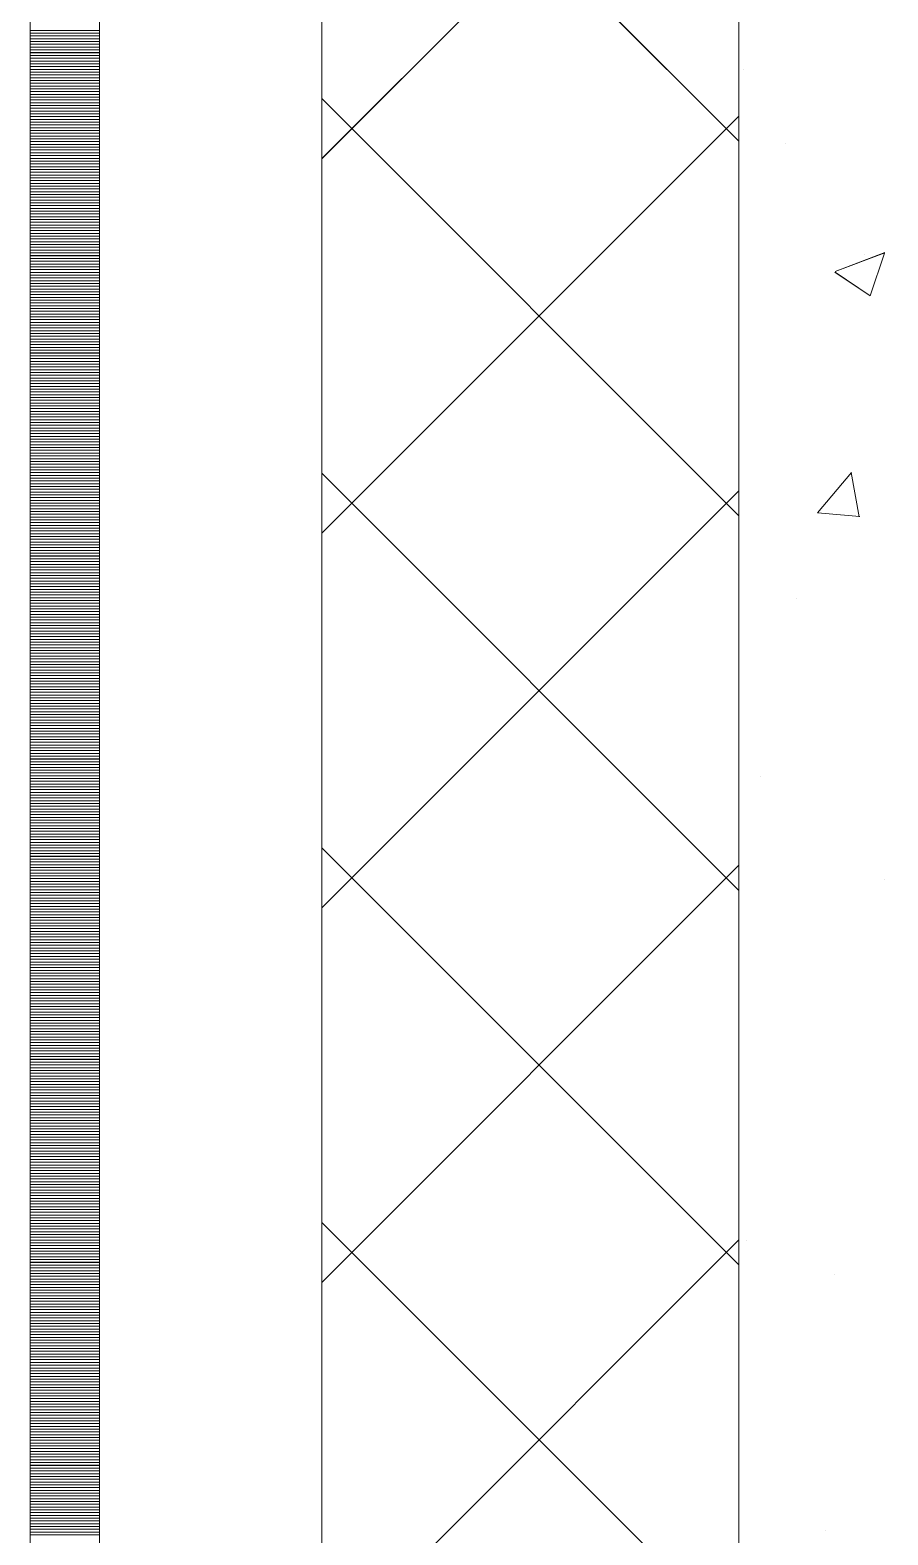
# Model space of a CAD drawing. Header units: millimetres. Extents: x 470010 to 1231400, y -134005 to 421770.
# Drawn here: x 806168 to 806476, y 168615 to 169156 of the extents above; entities that cross this region are included whole.
import ezdxf
from ezdxf.enums import TextEntityAlignment as Align

# ---------------------------------------------------------------- set-up
doc = ezdxf.new("R2010")
doc.units = ezdxf.units.MM
doc.linetypes.add('DASHED', pattern=[19.05, 12.7, -6.35])
doc.layers.get('Defpoints').update_dxf_attribs({"color": 140})
doc.layers.add('АР_Делит', color=120, linetype='Continuous', lineweight=0, plot=False)
for name, color, linetype, lineweight in [('АР_Стены ПЕНОблок', 52, 'Continuous', 20), ('АР_Тонкая', 254, 'Continuous', 5), ('АР_Утеплитель', 31, 'Continuous', 0), ('АР_Штриховка', 8, 'Continuous', 0)]:
    doc.layers.add(name, color=color, linetype=linetype, lineweight=lineweight)
doc.layers.add('РД_Оси_100', color=7, linetype='Continuous', lineweight=0, true_color=0x525252)
doc.styles.add('style1', font='ARIALN.TTF')

# ---------------------------------------------------------------- blocks, each defined once
blk = doc.blocks.new('СОШ_2200_АР_ОСИ_М100_28.05.24')
at = {"layer": 'АР_Делит', "color": 251, "linetype": 'DASHED', "true_color": 0x636466}
blk.add_lwpolyline([(114955, 135155), (114955, -355), (93595.036, -355), (93595.036, 13855), (94145, 13855), (94145, 68320), (66055, 68320), (66055, 13857.73), (83455, 13857.73), (83455, -355), (45245, -355), (45245, 13145), (44695, 13145), (44695, 26755), (45245, 26755), (45245, 68320), (20455, 68320), (20455, 26755), (27955, 26755), (27955, 13145), (-355, 13145), (-355, 100855)], dxfattribs=at)
blk = doc.blocks.new('A$C9108343f')
at = {"layer": 'АР_Стены ПЕНОблок', "color": 18, "linetype": 'Continuous', "lineweight": 20, "true_color": 0x000000}
blk.add_line((140704.09, 313879.49), (140704.09, 237679.49), dxfattribs=at)
at = {"layer": 'АР_Тонкая', "color": 18, "linetype": 'Continuous', "lineweight": 5, "true_color": 0x000000}
for p, q in [((140449.09, 313879.49), (140449.09, 237679.49)), ((140474.09, 313879.49), (140474.09, 237679.49)), ((140474.09, 237679.49), (140474.09, 313879.49)), ((140554.09, 237679.49), (140554.09, 313879.49))]:
    blk.add_line(p, q, dxfattribs=at)
at = {"layer": 'АР_Утеплитель', "color": 18, "linetype": 'Continuous', "lineweight": 0, "true_color": 0x000000}
for p, q in [((140554.09, 313879.49), (140554.09, 237679.49)), ((140704.09, 237679.49), (140704.09, 313879.49))]:
    blk.add_line(p, q, dxfattribs=at)
at = {"layer": 'АР_Штриховка', "color": 18, "linetype": 'Continuous', "lineweight": 0, "true_color": 0x000000}
for p, q in [((140704.09, 269482.41), (140554.09, 269632.41)), ((140554.09, 269476.12), (140704.09, 269626.12)), ((140449.09, 269522.24), (140474.09, 269522.24)), ((140449.09, 269521.24), (140474.09, 269521.24)), ((140449.09, 269520.24), (140474.09, 269520.24)), ((140449.09, 269519.24), (140474.09, 269519.24)), ((140449.09, 269518.24), (140474.09, 269518.24)), ((140449.09, 269517.24), (140474.09, 269517.24)), ((140449.09, 269516.24), (140474.09, 269516.24)), ((140449.09, 269515.24), (140474.09, 269515.24)), ((140449.09, 269514.24), (140474.09, 269514.24)), ((140449.09, 269513.24), (140474.09, 269513.24)), ((140449.09, 269512.24), (140474.09, 269512.24)), ((140449.09, 269511.24), (140474.09, 269511.24)), ((140449.09, 269510.24), (140474.09, 269510.24)), ((140449.09, 269509.24), (140474.09, 269509.24)), ((140449.09, 269508.24), (140474.09, 269508.24)), ((140449.09, 269507.24), (140474.09, 269507.24)), ((140449.09, 269506.24), (140474.09, 269506.24)), ((140705.9, 269508.17), (140705.9, 269508.17)), ((140449.09, 269505.24), (140474.09, 269505.24)), ((140449.09, 269504.24), (140474.09, 269504.24)), ((140449.09, 269503.24), (140474.09, 269503.24)), ((140449.09, 269502.24), (140474.09, 269502.24)), ((140449.09, 269501.24), (140474.09, 269501.24)), ((140449.09, 269500.24), (140474.09, 269500.24)), ((140449.09, 269499.24), (140474.09, 269499.24)), ((140449.09, 269498.24), (140474.09, 269498.24)), ((140449.09, 269497.24), (140474.09, 269497.24)), ((140449.09, 269496.24), (140474.09, 269496.24)), ((140704.09, 269347.71), (140554.09, 269497.71)), ((140449.09, 269495.24), (140474.09, 269495.24)), ((140449.09, 269494.24), (140474.09, 269494.24)), ((140449.09, 269493.24), (140474.09, 269493.24)), ((140449.09, 269492.24), (140474.09, 269492.24)), ((140449.09, 269491.24), (140474.09, 269491.24)), ((140449.09, 269490.24), (140474.09, 269490.24)), ((140554.09, 269341.42), (140704.09, 269491.42)), ((140449.09, 269489.24), (140474.09, 269489.24)), ((140449.09, 269488.24), (140474.09, 269488.24)), ((140449.09, 269487.24), (140474.09, 269487.24)), ((140449.09, 269486.24), (140474.09, 269486.24)), ((140449.09, 269485.24), (140474.09, 269485.24)), ((140449.09, 269484.24), (140474.09, 269484.24)), ((140449.09, 269483.24), (140474.09, 269483.24)), ((140449.09, 269482.24), (140474.09, 269482.24)), ((140449.09, 269481.24), (140474.09, 269481.24)), ((140449.09, 269480.24), (140474.09, 269480.24)), ((140449.09, 269479.24), (140474.09, 269479.24)), ((140720.77, 269481.69), (140720.77, 269481.69)), ((140449.09, 269478.24), (140474.09, 269478.24)), ((140449.09, 269477.24), (140474.09, 269477.24)), ((140449.09, 269476.24), (140474.09, 269476.24)), ((140449.09, 269475.24), (140474.09, 269475.24)), ((140449.09, 269474.24), (140474.09, 269474.24)), ((140449.09, 269473.24), (140474.09, 269473.24)), ((140449.09, 269472.24), (140474.09, 269472.24)), ((140449.09, 269471.24), (140474.09, 269471.24)), ((140449.09, 269470.24), (140474.09, 269470.24)), ((140449.09, 269469.24), (140474.09, 269469.24)), ((140449.09, 269468.24), (140474.09, 269468.24)), ((140449.09, 269467.24), (140474.09, 269467.24)), ((140449.09, 269466.24), (140474.09, 269466.24)), ((140449.09, 269465.24), (140474.09, 269465.24)), ((140449.09, 269464.24), (140474.09, 269464.24)), ((140449.09, 269463.24), (140474.09, 269463.24)), ((140449.09, 269462.24), (140474.09, 269462.24)), ((140449.09, 269461.24), (140474.09, 269461.24)), ((140449.09, 269460.24), (140474.09, 269460.24)), ((140449.09, 269459.24), (140474.09, 269459.24)), ((140449.09, 269458.24), (140474.09, 269458.24)), ((140449.09, 269457.24), (140474.09, 269457.24)), ((140449.09, 269456.24), (140474.09, 269456.24)), ((140449.09, 269455.24), (140474.09, 269455.24)), ((140449.09, 269454.24), (140474.09, 269454.24)), ((140449.09, 269453.24), (140474.09, 269453.24)), ((140449.09, 269452.24), (140474.09, 269452.24)), ((140449.09, 269451.24), (140474.09, 269451.24)), ((140449.09, 269450.24), (140474.09, 269450.24)), ((140449.09, 269449.24), (140474.09, 269449.24)), ((140449.09, 269448.24), (140474.09, 269448.24)), ((140449.09, 269447.24), (140474.09, 269447.24)), ((140449.09, 269446.24), (140474.09, 269446.24)), ((140449.09, 269445.24), (140474.09, 269445.24)), ((140449.09, 269444.24), (140474.09, 269444.24)), ((140449.09, 269443.24), (140474.09, 269443.24)), ((140449.09, 269442.24), (140474.09, 269442.24)), ((140449.09, 269441.24), (140474.09, 269441.24)), ((140738.77, 269435.5), (140756.56, 269442.32)), ((140749.29, 269441.69), (140749.29, 269441.69)), ((140751.33, 269426.77), (140756.48, 269442.12)), ((140449.09, 269440.24), (140474.09, 269440.24)), ((140449.09, 269439.24), (140474.09, 269439.24)), ((140449.09, 269438.24), (140474.09, 269438.24)), ((140449.09, 269437.24), (140474.09, 269437.24)), ((140449.09, 269436.24), (140474.09, 269436.24)), ((140449.09, 269435.24), (140474.09, 269435.24)), ((140449.09, 269434.24), (140474.09, 269434.24)), ((140449.09, 269433.24), (140474.09, 269433.24)), ((140449.09, 269432.24), (140474.09, 269432.24)), ((140449.09, 269431.24), (140474.09, 269431.24)), ((140738.68, 269435.3), (140751.32, 269426.78)), ((140449.09, 269430.24), (140474.09, 269430.24)), ((140449.09, 269429.24), (140474.09, 269429.24)), ((140449.09, 269428.24), (140474.09, 269428.24)), ((140449.09, 269427.24), (140474.09, 269427.24)), ((140449.09, 269426.24), (140474.09, 269426.24)), ((140449.09, 269425.24), (140474.09, 269425.24)), ((140449.09, 269424.24), (140474.09, 269424.24)), ((140449.09, 269423.24), (140474.09, 269423.24)), ((140449.09, 269422.24), (140474.09, 269422.24)), ((140449.09, 269421.24), (140474.09, 269421.24)), ((140449.09, 269420.24), (140474.09, 269420.24)), ((140449.09, 269419.24), (140474.09, 269419.24)), ((140449.09, 269418.24), (140474.09, 269418.24)), ((140449.09, 269417.24), (140474.09, 269417.24)), ((140449.09, 269416.24), (140474.09, 269416.24)), ((140449.09, 269415.24), (140474.09, 269415.24)), ((140449.09, 269414.24), (140474.09, 269414.24)), ((140449.09, 269413.24), (140474.09, 269413.24)), ((140449.09, 269412.24), (140474.09, 269412.24)), ((140449.09, 269411.24), (140474.09, 269411.24)), ((140449.09, 269410.24), (140474.09, 269410.24)), ((140449.09, 269409.24), (140474.09, 269409.24)), ((140449.09, 269408.24), (140474.09, 269408.24)), ((140449.09, 269407.24), (140474.09, 269407.24)), ((140449.09, 269406.24), (140474.09, 269406.24)), ((140449.09, 269405.24), (140474.09, 269405.24)), ((140449.09, 269404.24), (140474.09, 269404.24)), ((140449.09, 269403.24), (140474.09, 269403.24)), ((140449.09, 269402.24), (140474.09, 269402.24)), ((140449.09, 269401.24), (140474.09, 269401.24)), ((140449.09, 269400.24), (140474.09, 269400.24)), ((140449.09, 269399.24), (140474.09, 269399.24)), ((140449.09, 269398.24), (140474.09, 269398.24)), ((140449.09, 269397.24), (140474.09, 269397.24)), ((140449.09, 269396.24), (140474.09, 269396.24)), ((140449.09, 269395.24), (140474.09, 269395.24)), ((140449.09, 269394.24), (140474.09, 269394.24)), ((140449.09, 269393.24), (140474.09, 269393.24)), ((140449.09, 269392.24), (140474.09, 269392.24)), ((140449.09, 269391.24), (140474.09, 269391.24)), ((140449.09, 269390.24), (140474.09, 269390.24)), ((140449.09, 269389.24), (140474.09, 269389.24)), ((140449.09, 269388.24), (140474.09, 269388.24)), ((140449.09, 269387.24), (140474.09, 269387.24)), ((140449.09, 269386.24), (140474.09, 269386.24)), ((140449.09, 269385.24), (140474.09, 269385.24)), ((140449.09, 269384.24), (140474.09, 269384.24)), ((140449.09, 269383.24), (140474.09, 269383.24)), ((140449.09, 269382.24), (140474.09, 269382.24)), ((140449.09, 269381.24), (140474.09, 269381.24)), ((140449.09, 269380.24), (140474.09, 269380.24)), ((140449.09, 269379.24), (140474.09, 269379.24)), ((140449.09, 269378.24), (140474.09, 269378.24)), ((140449.09, 269377.24), (140474.09, 269377.24)), ((140449.09, 269376.24), (140474.09, 269376.24)), ((140449.09, 269375.24), (140474.09, 269375.24)), ((140449.09, 269374.24), (140474.09, 269374.24)), ((140449.09, 269373.24), (140474.09, 269373.24)), ((140449.09, 269372.24), (140474.09, 269372.24)), ((140449.09, 269371.24), (140474.09, 269371.24)), ((140449.09, 269370.24), (140474.09, 269370.24)), ((140449.09, 269369.24), (140474.09, 269369.24)), ((140449.09, 269368.24), (140474.09, 269368.24)), ((140449.09, 269367.24), (140474.09, 269367.24)), ((140449.09, 269366.24), (140474.09, 269366.24)), ((140449.09, 269365.24), (140474.09, 269365.24)), ((140449.09, 269364.24), (140474.09, 269364.24)), ((140449.09, 269363.24), (140474.09, 269363.24)), ((140449.09, 269362.24), (140474.09, 269362.24)), ((140449.09, 269361.24), (140474.09, 269361.24)), ((140449.09, 269360.24), (140474.09, 269360.24)), ((140704.09, 269213), (140554.09, 269363)), ((140732.43, 269348.73), (140744.67, 269363.32)), ((140747.43, 269347.36), (140744.49, 269363.28)), ((140449.09, 269359.24), (140474.09, 269359.24)), ((140449.09, 269358.24), (140474.09, 269358.24)), ((140449.09, 269357.24), (140474.09, 269357.24)), ((140449.09, 269356.24), (140474.09, 269356.24)), ((140449.09, 269355.24), (140474.09, 269355.24)), ((140554.09, 269206.72), (140704.09, 269356.72)), ((140449.09, 269354.24), (140474.09, 269354.24)), ((140449.09, 269353.24), (140474.09, 269353.24)), ((140449.09, 269352.24), (140474.09, 269352.24)), ((140449.09, 269351.24), (140474.09, 269351.24)), ((140449.09, 269350.24), (140474.09, 269350.24)), ((140449.09, 269349.24), (140474.09, 269349.24)), ((140449.09, 269348.24), (140474.09, 269348.24)), ((140449.09, 269347.24), (140474.09, 269347.24)), ((140449.09, 269346.24), (140474.09, 269346.24)), ((140449.09, 269345.24), (140474.09, 269345.24)), ((140449.09, 269344.24), (140474.09, 269344.24)), ((140732.43, 269348.72), (140747.61, 269347.39)), ((140449.09, 269343.24), (140474.09, 269343.24)), ((140449.09, 269342.24), (140474.09, 269342.24)), ((140449.09, 269341.24), (140474.09, 269341.24)), ((140449.09, 269340.24), (140474.09, 269340.24)), ((140449.09, 269339.24), (140474.09, 269339.24)), ((140449.09, 269338.24), (140474.09, 269338.24)), ((140449.09, 269337.24), (140474.09, 269337.24)), ((140449.09, 269336.24), (140474.09, 269336.24)), ((140449.09, 269335.24), (140474.09, 269335.24)), ((140449.09, 269334.24), (140474.09, 269334.24)), ((140449.09, 269333.24), (140474.09, 269333.24)), ((140449.09, 269332.24), (140474.09, 269332.24)), ((140449.09, 269331.24), (140474.09, 269331.24)), ((140449.09, 269330.24), (140474.09, 269330.24)), ((140449.09, 269329.24), (140474.09, 269329.24)), ((140449.09, 269328.24), (140474.09, 269328.24)), ((140449.09, 269327.24), (140474.09, 269327.24)), ((140449.09, 269326.24), (140474.09, 269326.24)), ((140449.09, 269325.24), (140474.09, 269325.24)), ((140449.09, 269324.24), (140474.09, 269324.24)), ((140449.09, 269323.24), (140474.09, 269323.24)), ((140449.09, 269322.24), (140474.09, 269322.24)), ((140449.09, 269321.24), (140474.09, 269321.24)), ((140449.09, 269320.24), (140474.09, 269320.24)), ((140449.09, 269319.24), (140474.09, 269319.24)), ((140449.09, 269318.24), (140474.09, 269318.24)), ((140449.09, 269317.24), (140474.09, 269317.24)), ((140724.87, 269317.78), (140724.87, 269317.78)), ((140449.09, 269316.24), (140474.09, 269316.24)), ((140449.09, 269315.24), (140474.09, 269315.24)), ((140449.09, 269314.24), (140474.09, 269314.24)), ((140449.09, 269313.24), (140474.09, 269313.24)), ((140449.09, 269312.24), (140474.09, 269312.24)), ((140449.09, 269311.24), (140474.09, 269311.24)), ((140449.09, 269310.24), (140474.09, 269310.24)), ((140449.09, 269309.24), (140474.09, 269309.24)), ((140449.09, 269308.24), (140474.09, 269308.24)), ((140449.09, 269307.24), (140474.09, 269307.24)), ((140449.09, 269306.24), (140474.09, 269306.24)), ((140449.09, 269305.24), (140474.09, 269305.24)), ((140449.09, 269304.24), (140474.09, 269304.24)), ((140449.09, 269303.24), (140474.09, 269303.24)), ((140449.09, 269302.24), (140474.09, 269302.24)), ((140449.09, 269301.24), (140474.09, 269301.24)), ((140449.09, 269300.24), (140474.09, 269300.24)), ((140449.09, 269299.24), (140474.09, 269299.24)), ((140449.09, 269298.24), (140474.09, 269298.24)), ((140449.09, 269297.24), (140474.09, 269297.24)), ((140449.09, 269296.24), (140474.09, 269296.24)), ((140449.09, 269295.24), (140474.09, 269295.24)), ((140449.09, 269294.24), (140474.09, 269294.24)), ((140449.09, 269293.24), (140474.09, 269293.24)), ((140449.09, 269292.24), (140474.09, 269292.24)), ((140449.09, 269291.24), (140474.09, 269291.24)), ((140449.09, 269290.24), (140474.09, 269290.24)), ((140449.09, 269289.24), (140474.09, 269289.24)), ((140449.09, 269288.24), (140474.09, 269288.24)), ((140449.09, 269287.24), (140474.09, 269287.24)), ((140449.09, 269286.24), (140474.09, 269286.24)), ((140449.09, 269285.24), (140474.09, 269285.24)), ((140449.09, 269284.24), (140474.09, 269284.24)), ((140449.09, 269283.24), (140474.09, 269283.24)), ((140449.09, 269282.24), (140474.09, 269282.24)), ((140449.09, 269281.24), (140474.09, 269281.24)), ((140449.09, 269280.24), (140474.09, 269280.24)), ((140449.09, 269279.24), (140474.09, 269279.24)), ((140449.09, 269278.24), (140474.09, 269278.24)), ((140449.09, 269277.24), (140474.09, 269277.24)), ((140449.09, 269276.24), (140474.09, 269276.24)), ((140449.09, 269275.24), (140474.09, 269275.24)), ((140449.09, 269274.24), (140474.09, 269274.24)), ((140449.09, 269273.24), (140474.09, 269273.24)), ((140449.09, 269272.24), (140474.09, 269272.24)), ((140449.09, 269271.24), (140474.09, 269271.24)), ((140449.09, 269270.24), (140474.09, 269270.24)), ((140449.09, 269269.24), (140474.09, 269269.24)), ((140449.09, 269268.24), (140474.09, 269268.24)), ((140449.09, 269267.24), (140474.09, 269267.24)), ((140449.09, 269266.24), (140474.09, 269266.24)), ((140449.09, 269265.24), (140474.09, 269265.24)), ((140449.09, 269264.24), (140474.09, 269264.24)), ((140449.09, 269263.24), (140474.09, 269263.24)), ((140449.09, 269262.24), (140474.09, 269262.24)), ((140449.09, 269261.24), (140474.09, 269261.24)), ((140449.09, 269260.24), (140474.09, 269260.24)), ((140449.09, 269259.24), (140474.09, 269259.24)), ((140449.09, 269258.24), (140474.09, 269258.24)), ((140449.09, 269257.24), (140474.09, 269257.24)), ((140449.09, 269256.24), (140474.09, 269256.24)), ((140449.09, 269255.24), (140474.09, 269255.24)), ((140449.09, 269254.24), (140474.09, 269254.24)), ((140449.09, 269253.24), (140474.09, 269253.24)), ((140449.09, 269252.24), (140474.09, 269252.24)), ((140711.85, 269253.99), (140711.85, 269253.99)), ((140449.09, 269251.24), (140474.09, 269251.24)), ((140449.09, 269250.24), (140474.09, 269250.24)), ((140449.09, 269249.24), (140474.09, 269249.24)), ((140449.09, 269248.24), (140474.09, 269248.24)), ((140449.09, 269247.24), (140474.09, 269247.24)), ((140449.09, 269246.24), (140474.09, 269246.24)), ((140449.09, 269245.24), (140474.09, 269245.24)), ((140449.09, 269244.24), (140474.09, 269244.24)), ((140449.09, 269243.24), (140474.09, 269243.24)), ((140449.09, 269242.24), (140474.09, 269242.24)), ((140449.09, 269241.24), (140474.09, 269241.24)), ((140449.09, 269240.24), (140474.09, 269240.24)), ((140449.09, 269239.24), (140474.09, 269239.24)), ((140449.09, 269238.24), (140474.09, 269238.24)), ((140449.09, 269237.24), (140474.09, 269237.24)), ((140449.09, 269236.24), (140474.09, 269236.24)), ((140449.09, 269235.24), (140474.09, 269235.24)), ((140449.09, 269234.24), (140474.09, 269234.24)), ((140449.09, 269233.24), (140474.09, 269233.24)), ((140449.09, 269232.24), (140474.09, 269232.24)), ((140449.09, 269231.24), (140474.09, 269231.24)), ((140449.09, 269230.24), (140474.09, 269230.24)), ((140449.09, 269229.24), (140474.09, 269229.24)), ((140449.09, 269228.24), (140474.09, 269228.24)), ((140449.09, 269227.24), (140474.09, 269227.24)), ((140449.09, 269226.24), (140474.09, 269226.24)), ((140449.09, 269225.24), (140474.09, 269225.24)), ((140704.09, 269078.3), (140554.09, 269228.3)), ((140449.09, 269224.24), (140474.09, 269224.24)), ((140449.09, 269223.24), (140474.09, 269223.24)), ((140449.09, 269222.24), (140474.09, 269222.24)), ((140449.09, 269221.24), (140474.09, 269221.24)), ((140449.09, 269220.24), (140474.09, 269220.24)), ((140554.09, 269072.01), (140704.09, 269222.01)), ((140449.09, 269219.24), (140474.09, 269219.24)), ((140449.09, 269218.24), (140474.09, 269218.24)), ((140449.09, 269217.24), (140474.09, 269217.24)), ((140449.09, 269216.24), (140474.09, 269216.24)), ((140449.09, 269215.24), (140474.09, 269215.24)), ((140449.09, 269214.24), (140474.09, 269214.24)), ((140756.37, 269217.06), (140756.37, 269217.06)), ((140449.09, 269213.24), (140474.09, 269213.24)), ((140449.09, 269212.24), (140474.09, 269212.24)), ((140449.09, 269211.24), (140474.09, 269211.24)), ((140449.09, 269210.24), (140474.09, 269210.24)), ((140449.09, 269209.24), (140474.09, 269209.24)), ((140449.09, 269208.24), (140474.09, 269208.24)), ((140449.09, 269207.24), (140474.09, 269207.24)), ((140449.09, 269206.24), (140474.09, 269206.24)), ((140449.09, 269205.24), (140474.09, 269205.24)), ((140449.09, 269204.24), (140474.09, 269204.24)), ((140449.09, 269203.24), (140474.09, 269203.24)), ((140449.09, 269202.24), (140474.09, 269202.24)), ((140449.09, 269201.24), (140474.09, 269201.24)), ((140449.09, 269200.24), (140474.09, 269200.24)), ((140449.09, 269199.24), (140474.09, 269199.24)), ((140449.09, 269198.24), (140474.09, 269198.24)), ((140449.09, 269197.24), (140474.09, 269197.24)), ((140449.09, 269196.24), (140474.09, 269196.24)), ((140449.09, 269195.24), (140474.09, 269195.24)), ((140449.09, 269194.24), (140474.09, 269194.24)), ((140449.09, 269193.24), (140474.09, 269193.24)), ((140449.09, 269192.24), (140474.09, 269192.24)), ((140449.09, 269191.24), (140474.09, 269191.24)), ((140449.09, 269190.24), (140474.09, 269190.24)), ((140449.09, 269189.24), (140474.09, 269189.24)), ((140449.09, 269188.24), (140474.09, 269188.24)), ((140449.09, 269187.24), (140474.09, 269187.24)), ((140449.09, 269186.24), (140474.09, 269186.24)), ((140449.09, 269185.24), (140474.09, 269185.24)), ((140449.09, 269184.24), (140474.09, 269184.24)), ((140449.09, 269183.24), (140474.09, 269183.24)), ((140449.09, 269182.24), (140474.09, 269182.24)), ((140449.09, 269181.24), (140474.09, 269181.24)), ((140449.09, 269180.24), (140474.09, 269180.24)), ((140449.09, 269179.24), (140474.09, 269179.24)), ((140449.09, 269178.24), (140474.09, 269178.24)), ((140449.09, 269177.24), (140474.09, 269177.24)), ((140449.09, 269176.24), (140474.09, 269176.24)), ((140449.09, 269175.24), (140474.09, 269175.24)), ((140449.09, 269174.24), (140474.09, 269174.24)), ((140449.09, 269173.24), (140474.09, 269173.24)), ((140449.09, 269172.24), (140474.09, 269172.24)), ((140449.09, 269171.24), (140474.09, 269171.24)), ((140449.09, 269170.24), (140474.09, 269170.24)), ((140449.09, 269169.24), (140474.09, 269169.24)), ((140449.09, 269168.24), (140474.09, 269168.24)), ((140449.09, 269167.24), (140474.09, 269167.24)), ((140449.09, 269166.24), (140474.09, 269166.24)), ((140449.09, 269165.24), (140474.09, 269165.24)), ((140449.09, 269164.24), (140474.09, 269164.24)), ((140449.09, 269163.24), (140474.09, 269163.24)), ((140449.09, 269162.24), (140474.09, 269162.24)), ((140449.09, 269161.24), (140474.09, 269161.24)), ((140449.09, 269160.24), (140474.09, 269160.24)), ((140449.09, 269159.24), (140474.09, 269159.24)), ((140449.09, 269158.24), (140474.09, 269158.24)), ((140449.09, 269157.24), (140474.09, 269157.24)), ((140449.09, 269156.24), (140474.09, 269156.24)), ((140449.09, 269155.24), (140474.09, 269155.24)), ((140449.09, 269154.24), (140474.09, 269154.24)), ((140449.09, 269153.24), (140474.09, 269153.24)), ((140449.09, 269152.24), (140474.09, 269152.24)), ((140449.09, 269151.24), (140474.09, 269151.24)), ((140449.09, 269150.24), (140474.09, 269150.24)), ((140449.09, 269149.24), (140474.09, 269149.24)), ((140449.09, 269148.24), (140474.09, 269148.24)), ((140449.09, 269147.24), (140474.09, 269147.24)), ((140449.09, 269146.24), (140474.09, 269146.24)), ((140449.09, 269145.24), (140474.09, 269145.24)), ((140449.09, 269144.24), (140474.09, 269144.24)), ((140449.09, 269143.24), (140474.09, 269143.24)), ((140449.09, 269142.24), (140474.09, 269142.24)), ((140449.09, 269141.24), (140474.09, 269141.24)), ((140449.09, 269140.24), (140474.09, 269140.24)), ((140449.09, 269139.24), (140474.09, 269139.24)), ((140449.09, 269138.24), (140474.09, 269138.24)), ((140449.09, 269137.24), (140474.09, 269137.24)), ((140449.09, 269136.24), (140474.09, 269136.24)), ((140449.09, 269135.24), (140474.09, 269135.24)), ((140449.09, 269134.24), (140474.09, 269134.24)), ((140449.09, 269133.24), (140474.09, 269133.24)), ((140449.09, 269132.24), (140474.09, 269132.24)), ((140449.09, 269131.24), (140474.09, 269131.24)), ((140449.09, 269130.24), (140474.09, 269130.24)), ((140449.09, 269129.24), (140474.09, 269129.24)), ((140449.09, 269128.24), (140474.09, 269128.24)), ((140449.09, 269127.24), (140474.09, 269127.24)), ((140449.09, 269126.24), (140474.09, 269126.24)), ((140449.09, 269125.24), (140474.09, 269125.24)), ((140449.09, 269124.24), (140474.09, 269124.24)), ((140449.09, 269123.24), (140474.09, 269123.24)), ((140449.09, 269122.24), (140474.09, 269122.24)), ((140449.09, 269121.24), (140474.09, 269121.24)), ((140449.09, 269120.24), (140474.09, 269120.24)), ((140449.09, 269119.24), (140474.09, 269119.24)), ((140449.09, 269118.24), (140474.09, 269118.24)), ((140449.09, 269117.24), (140474.09, 269117.24)), ((140449.09, 269116.24), (140474.09, 269116.24)), ((140449.09, 269115.24), (140474.09, 269115.24)), ((140449.09, 269114.24), (140474.09, 269114.24)), ((140449.09, 269113.24), (140474.09, 269113.24)), ((140449.09, 269112.24), (140474.09, 269112.24)), ((140449.09, 269111.24), (140474.09, 269111.24)), ((140449.09, 269110.24), (140474.09, 269110.24)), ((140449.09, 269109.24), (140474.09, 269109.24)), ((140449.09, 269108.24), (140474.09, 269108.24)), ((140449.09, 269107.24), (140474.09, 269107.24)), ((140449.09, 269106.24), (140474.09, 269106.24)), ((140449.09, 269105.24), (140474.09, 269105.24)), ((140449.09, 269104.24), (140474.09, 269104.24)), ((140449.09, 269103.24), (140474.09, 269103.24)), ((140449.09, 269102.24), (140474.09, 269102.24)), ((140449.09, 269101.24), (140474.09, 269101.24)), ((140449.09, 269100.24), (140474.09, 269100.24)), ((140449.09, 269099.24), (140474.09, 269099.24)), ((140449.09, 269098.24), (140474.09, 269098.24)), ((140449.09, 269097.24), (140474.09, 269097.24)), ((140449.09, 269096.24), (140474.09, 269096.24)), ((140449.09, 269095.24), (140474.09, 269095.24)), ((140449.09, 269094.24), (140474.09, 269094.24)), ((140449.09, 269093.24), (140474.09, 269093.24)), ((140449.09, 269092.24), (140474.09, 269092.24)), ((140449.09, 269091.24), (140474.09, 269091.24)), ((140449.09, 269090.24), (140474.09, 269090.24)), ((140704.09, 268943.6), (140554.09, 269093.6)), ((140449.09, 269089.24), (140474.09, 269089.24)), ((140449.09, 269088.24), (140474.09, 269088.24)), ((140449.09, 269087.24), (140474.09, 269087.24)), ((140449.09, 269086.24), (140474.09, 269086.24)), ((140449.09, 269085.24), (140474.09, 269085.24)), ((140449.09, 269084.24), (140474.09, 269084.24)), ((140554.09, 268937.31), (140704.09, 269087.31)), ((140706.91, 269087.26), (140706.91, 269087.26)), ((140449.09, 269083.24), (140474.09, 269083.24)), ((140449.09, 269082.24), (140474.09, 269082.24)), ((140449.09, 269081.24), (140474.09, 269081.24)), ((140449.09, 269080.24), (140474.09, 269080.24)), ((140449.09, 269079.24), (140474.09, 269079.24)), ((140449.09, 269078.24), (140474.09, 269078.24)), ((140449.09, 269077.24), (140474.09, 269077.24)), ((140449.09, 269076.24), (140474.09, 269076.24)), ((140449.09, 269075.24), (140474.09, 269075.24)), ((140449.09, 269074.24), (140474.09, 269074.24)), ((140738.63, 269074.75), (140738.63, 269074.75)), ((140449.09, 269073.24), (140474.09, 269073.24)), ((140449.09, 269072.24), (140474.09, 269072.24)), ((140449.09, 269071.24), (140474.09, 269071.24)), ((140449.09, 269070.24), (140474.09, 269070.24)), ((140449.09, 269069.24), (140474.09, 269069.24)), ((140449.09, 269068.24), (140474.09, 269068.24)), ((140449.09, 269067.24), (140474.09, 269067.24)), ((140449.09, 269066.24), (140474.09, 269066.24)), ((140449.09, 269065.24), (140474.09, 269065.24)), ((140449.09, 269064.24), (140474.09, 269064.24)), ((140449.09, 269063.24), (140474.09, 269063.24)), ((140449.09, 269062.24), (140474.09, 269062.24)), ((140449.09, 269061.24), (140474.09, 269061.24)), ((140449.09, 269060.24), (140474.09, 269060.24)), ((140449.09, 269059.24), (140474.09, 269059.24)), ((140449.09, 269058.24), (140474.09, 269058.24)), ((140449.09, 269057.24), (140474.09, 269057.24)), ((140449.09, 269056.24), (140474.09, 269056.24)), ((140449.09, 269055.24), (140474.09, 269055.24)), ((140449.09, 269054.24), (140474.09, 269054.24)), ((140449.09, 269053.24), (140474.09, 269053.24)), ((140449.09, 269052.24), (140474.09, 269052.24)), ((140449.09, 269051.24), (140474.09, 269051.24)), ((140449.09, 269050.24), (140474.09, 269050.24)), ((140449.09, 269049.24), (140474.09, 269049.24)), ((140449.09, 269048.24), (140474.09, 269048.24)), ((140449.09, 269047.24), (140474.09, 269047.24)), ((140449.09, 269046.24), (140474.09, 269046.24)), ((140449.09, 269045.24), (140474.09, 269045.24)), ((140449.09, 269044.24), (140474.09, 269044.24)), ((140449.09, 269043.24), (140474.09, 269043.24)), ((140449.09, 269042.24), (140474.09, 269042.24)), ((140449.09, 269041.24), (140474.09, 269041.24)), ((140449.09, 269040.24), (140474.09, 269040.24)), ((140449.09, 269039.24), (140474.09, 269039.24)), ((140449.09, 269038.24), (140474.09, 269038.24)), ((140449.09, 269037.24), (140474.09, 269037.24)), ((140449.09, 269036.24), (140474.09, 269036.24)), ((140449.09, 269035.24), (140474.09, 269035.24)), ((140449.09, 269034.24), (140474.09, 269034.24)), ((140449.09, 269033.24), (140474.09, 269033.24)), ((140449.09, 269032.24), (140474.09, 269032.24)), ((140449.09, 269031.24), (140474.09, 269031.24)), ((140449.09, 269030.24), (140474.09, 269030.24)), ((140449.09, 269029.24), (140474.09, 269029.24)), ((140449.09, 269028.24), (140474.09, 269028.24)), ((140449.09, 269027.24), (140474.09, 269027.24)), ((140449.09, 269026.24), (140474.09, 269026.24)), ((140449.09, 269025.24), (140474.09, 269025.24)), ((140449.09, 269024.24), (140474.09, 269024.24)), ((140449.09, 269023.24), (140474.09, 269023.24)), ((140449.09, 269022.24), (140474.09, 269022.24)), ((140449.09, 269021.24), (140474.09, 269021.24)), ((140449.09, 269020.24), (140474.09, 269020.24)), ((140449.09, 269019.24), (140474.09, 269019.24)), ((140449.09, 269018.24), (140474.09, 269018.24)), ((140449.09, 269017.24), (140474.09, 269017.24)), ((140449.09, 269016.24), (140474.09, 269016.24)), ((140449.09, 269015.24), (140474.09, 269015.24)), ((140449.09, 269014.24), (140474.09, 269014.24)), ((140449.09, 269013.24), (140474.09, 269013.24)), ((140449.09, 269012.24), (140474.09, 269012.24)), ((140449.09, 269011.24), (140474.09, 269011.24)), ((140449.09, 269010.24), (140474.09, 269010.24)), ((140449.09, 269009.24), (140474.09, 269009.24)), ((140449.09, 269008.24), (140474.09, 269008.24)), ((140449.09, 269007.24), (140474.09, 269007.24)), ((140449.09, 269006.24), (140474.09, 269006.24)), ((140449.09, 269005.24), (140474.09, 269005.24)), ((140449.09, 269004.24), (140474.09, 269004.24)), ((140449.09, 269003.24), (140474.09, 269003.24)), ((140449.09, 269002.24), (140474.09, 269002.24)), ((140449.09, 269001.24), (140474.09, 269001.24)), ((140449.09, 269000.24), (140474.09, 269000.24)), ((140449.09, 268999.24), (140474.09, 268999.24)), ((140449.09, 268998.24), (140474.09, 268998.24)), ((140449.09, 268997.24), (140474.09, 268997.24)), ((140449.09, 268996.24), (140474.09, 268996.24)), ((140449.09, 268995.24), (140474.09, 268995.24)), ((140449.09, 268994.24), (140474.09, 268994.24)), ((140449.09, 268993.24), (140474.09, 268993.24)), ((140449.09, 268992.24), (140474.09, 268992.24)), ((140449.09, 268991.24), (140474.09, 268991.24)), ((140449.09, 268990.24), (140474.09, 268990.24)), ((140449.09, 268989.24), (140474.09, 268989.24)), ((140449.09, 268988.24), (140474.09, 268988.24)), ((140449.09, 268987.24), (140474.09, 268987.24)), ((140449.09, 268986.24), (140474.09, 268986.24)), ((140449.09, 268985.24), (140474.09, 268985.24)), ((140449.09, 268984.24), (140474.09, 268984.24)), ((140449.09, 268983.24), (140474.09, 268983.24)), ((140449.09, 268982.24), (140474.09, 268982.24)), ((140735.39, 268982.94), (140735.39, 268982.94)), ((140449.09, 268981.24), (140474.09, 268981.24))]:
    blk.add_line(p, q, dxfattribs=at)
at = {"layer": 'РД_Оси_100'}
blk.add_blockref('СОШ_2200_АР_ОСИ_М100_28.05.24', (140804.09, 223079.49), dxfattribs=at)
at = {"layer": 'Defpoints', "color": 18, "true_color": 0x000000, "style": 'style1'}
for p in [(143949.34, 316089.12), (143974.98, 281639.5), (143890.4, 273244.71), (143839.99, 264276.81), (143967.75, 254892.38), (12251.96, 104178.14), (12382.58, 96023.14)]:
    blk.add_attdef('АР-ПОМЕЩЕНИЕ:НАИМЕНОВАНИЕ', text='', height=100, dxfattribs=at).set_placement(p, align=Align.MIDDLE)
at = {"layer": 'Defpoints', "color": 18, "true_color": 0x000000, "style": 'style1', "flags": 8}
for p in [(143951.3, 279099.09), (143848.34, 269251.11), (143875.33, 260094.25), (144049.74, 250824.7), (163419.28, 238153.36), (155897.46, 237965.97), (183037.2, 237965.97), (143342.94, 237876.19)]:
    blk.add_attdef('АР-ПОМЕЩЕНИЕ:НАИМЕНОВАНИЕ', text='', height=100, dxfattribs=at).set_placement(p, align=Align.MIDDLE)

msp = doc.modelspace()

# ---------------------------------------------------------------- linework, layer by layer
at = {"layer": 'АР_Стены ПЕНОблок', "color": 18, "linetype": 'Continuous', "lineweight": 20, "true_color": 0x000000}
msp.add_line((806422.706, 213513.251), (806422.706, 137313.251), dxfattribs=at)
at = {"layer": 'АР_Тонкая', "color": 18, "linetype": 'Continuous', "lineweight": 5, "true_color": 0x000000}
for p, q in [((806167.706, 213513.251), (806167.706, 137313.251)), ((806192.706, 213513.251), (806192.706, 137313.251)), ((806192.706, 137313.251), (806192.706, 213513.251)), ((806272.706, 137313.251), (806272.706, 213513.251))]:
    msp.add_line(p, q, dxfattribs=at)
at = {"layer": 'АР_Утеплитель', "color": 18, "linetype": 'Continuous', "lineweight": 0, "true_color": 0x000000}
for p, q in [((806272.706, 213513.251), (806272.706, 137313.251)), ((806422.706, 137313.251), (806422.706, 213513.251))]:
    msp.add_line(p, q, dxfattribs=at)
at = {"layer": 'АР_Штриховка', "color": 18, "linetype": 'Continuous', "lineweight": 0, "true_color": 0x000000}
for p, q in [((806422.706, 169116.169), (806272.706, 169266.169)), ((806272.706, 169109.882), (806422.706, 169259.882)), ((806167.706, 169156), (806192.706, 169156)), ((806167.706, 169155), (806192.706, 169155)), ((806167.706, 169154), (806192.706, 169154)), ((806167.706, 169153), (806192.706, 169153)), ((806167.706, 169152), (806192.706, 169152)), ((806167.706, 169151), (806192.706, 169151)), ((806167.706, 169150), (806192.706, 169150)), ((806167.706, 169149), (806192.706, 169149)), ((806167.706, 169148), (806192.706, 169148)), ((806167.706, 169147), (806192.706, 169147)), ((806167.706, 169146), (806192.706, 169146)), ((806167.706, 169145), (806192.706, 169145)), ((806167.706, 169144), (806192.706, 169144)), ((806167.706, 169143), (806192.706, 169143)), ((806167.706, 169142), (806192.706, 169142)), ((806167.706, 169141), (806192.706, 169141)), ((806167.706, 169140), (806192.706, 169140)), ((806167.706, 169139), (806192.706, 169139)), ((806167.706, 169138), (806192.706, 169138)), ((806167.706, 169137), (806192.706, 169137)), ((806167.706, 169136), (806192.706, 169136)), ((806167.706, 169135), (806192.706, 169135)), ((806167.706, 169134), (806192.706, 169134)), ((806167.706, 169133), (806192.706, 169133)), ((806167.706, 169132), (806192.706, 169132)), ((806422.706, 168981.465), (806272.706, 169131.465)), ((806167.706, 169131), (806192.706, 169131)), ((806167.706, 169130), (806192.706, 169130)), ((806167.706, 169129), (806192.706, 169129)), ((806167.706, 169128), (806192.706, 169128)), ((806167.706, 169127), (806192.706, 169127)), ((806167.706, 169126), (806192.706, 169126)), ((806167.706, 169125), (806192.706, 169125)), ((806167.706, 169124), (806192.706, 169124)), ((806167.706, 169123), (806192.706, 169123)), ((806167.706, 169122), (806192.706, 169122)), ((806167.706, 169121), (806192.706, 169121)), ((806272.706, 168975.178), (806422.706, 169125.178)), ((806167.706, 169120), (806192.706, 169120)), ((806167.706, 169119), (806192.706, 169119)), ((806167.706, 169118), (806192.706, 169118)), ((806167.706, 169117), (806192.706, 169117)), ((806167.706, 169116), (806192.706, 169116)), ((806167.706, 169115), (806192.706, 169115)), ((806167.706, 169114), (806192.706, 169114)), ((806167.706, 169113), (806192.706, 169113)), ((806167.706, 169112), (806192.706, 169112)), ((806167.706, 169111), (806192.706, 169111)), ((806167.706, 169110), (806192.706, 169110)), ((806167.706, 169109), (806192.706, 169109)), ((806167.706, 169108), (806192.706, 169108)), ((806167.706, 169107), (806192.706, 169107)), ((806167.706, 169106), (806192.706, 169106)), ((806167.706, 169105), (806192.706, 169105)), ((806167.706, 169104), (806192.706, 169104)), ((806167.706, 169103), (806192.706, 169103)), ((806167.706, 169102), (806192.706, 169102)), ((806167.706, 169101), (806192.706, 169101)), ((806167.706, 169100), (806192.706, 169100)), ((806167.706, 169099), (806192.706, 169099)), ((806167.706, 169098), (806192.706, 169098)), ((806167.706, 169097), (806192.706, 169097)), ((806167.706, 169096), (806192.706, 169096)), ((806167.706, 169095), (806192.706, 169095)), ((806167.706, 169094), (806192.706, 169094)), ((806167.706, 169093), (806192.706, 169093)), ((806167.706, 169092), (806192.706, 169092)), ((806167.706, 169091), (806192.706, 169091)), ((806167.706, 169090), (806192.706, 169090)), ((806167.706, 169089), (806192.706, 169089)), ((806167.706, 169088), (806192.706, 169088)), ((806167.706, 169087), (806192.706, 169087)), ((806167.706, 169086), (806192.706, 169086)), ((806167.706, 169085), (806192.706, 169085)), ((806167.706, 169084), (806192.706, 169084)), ((806167.706, 169083), (806192.706, 169083)), ((806167.706, 169082), (806192.706, 169082)), ((806167.706, 169081), (806192.706, 169081)), ((806167.706, 169080), (806192.706, 169080)), ((806167.706, 169079), (806192.706, 169079)), ((806167.706, 169078), (806192.706, 169078)), ((806167.706, 169077), (806192.706, 169077)), ((806167.706, 169076), (806192.706, 169076)), ((806167.706, 169075), (806192.706, 169075)), ((806167.706, 169074), (806192.706, 169074)), ((806167.706, 169073), (806192.706, 169073)), ((806167.706, 169072), (806192.706, 169072)), ((806457.385, 169069.253), (806475.17, 169076.08)), ((806469.938, 169060.532), (806475.089, 169075.881)), ((806167.706, 169071), (806192.706, 169071)), ((806167.706, 169070), (806192.706, 169070)), ((806167.706, 169069), (806192.706, 169069)), ((806167.706, 169068), (806192.706, 169068)), ((806167.706, 169067), (806192.706, 169067)), ((806457.296, 169069.056), (806469.93, 169060.534)), ((806167.706, 169066), (806192.706, 169066)), ((806167.706, 169065), (806192.706, 169065)), ((806167.706, 169064), (806192.706, 169064)), ((806167.706, 169063), (806192.706, 169063)), ((806167.706, 169062), (806192.706, 169062)), ((806167.706, 169061), (806192.706, 169061)), ((806167.706, 169060), (806192.706, 169060)), ((806167.706, 169059), (806192.706, 169059)), ((806167.706, 169058), (806192.706, 169058)), ((806167.706, 169057), (806192.706, 169057)), ((806167.706, 169056), (806192.706, 169056)), ((806167.706, 169055), (806192.706, 169055)), ((806167.706, 169054), (806192.706, 169054)), ((806167.706, 169053), (806192.706, 169053)), ((806167.706, 169052), (806192.706, 169052)), ((806167.706, 169051), (806192.706, 169051)), ((806167.706, 169050), (806192.706, 169050)), ((806167.706, 169049), (806192.706, 169049)), ((806167.706, 169048), (806192.706, 169048)), ((806167.706, 169047), (806192.706, 169047)), ((806167.706, 169046), (806192.706, 169046)), ((806167.706, 169045), (806192.706, 169045)), ((806167.706, 169044), (806192.706, 169044)), ((806167.706, 169043), (806192.706, 169043)), ((806167.706, 169042), (806192.706, 169042)), ((806167.706, 169041), (806192.706, 169041)), ((806167.706, 169040), (806192.706, 169040)), ((806167.706, 169039), (806192.706, 169039)), ((806167.706, 169038), (806192.706, 169038)), ((806167.706, 169037), (806192.706, 169037)), ((806167.706, 169036), (806192.706, 169036)), ((806167.706, 169035), (806192.706, 169035)), ((806167.706, 169034), (806192.706, 169034)), ((806167.706, 169033), (806192.706, 169033)), ((806167.706, 169032), (806192.706, 169032)), ((806167.706, 169031), (806192.706, 169031)), ((806167.706, 169030), (806192.706, 169030)), ((806167.706, 169029), (806192.706, 169029)), ((806167.706, 169028), (806192.706, 169028)), ((806167.706, 169027), (806192.706, 169027)), ((806167.706, 169026), (806192.706, 169026)), ((806167.706, 169025), (806192.706, 169025)), ((806167.706, 169024), (806192.706, 169024)), ((806167.706, 169023), (806192.706, 169023)), ((806167.706, 169022), (806192.706, 169022)), ((806167.706, 169021), (806192.706, 169021)), ((806167.706, 169020), (806192.706, 169020)), ((806167.706, 169019), (806192.706, 169019)), ((806167.706, 169018), (806192.706, 169018)), ((806167.706, 169017), (806192.706, 169017)), ((806167.706, 169016), (806192.706, 169016)), ((806167.706, 169015), (806192.706, 169015)), ((806167.706, 169014), (806192.706, 169014)), ((806167.706, 169013), (806192.706, 169013)), ((806167.706, 169012), (806192.706, 169012)), ((806167.706, 169011), (806192.706, 169011)), ((806167.706, 169010), (806192.706, 169010)), ((806167.706, 169009), (806192.706, 169009)), ((806167.706, 169008), (806192.706, 169008)), ((806167.706, 169007), (806192.706, 169007)), ((806167.706, 169006), (806192.706, 169006)), ((806167.706, 169005), (806192.706, 169005)), ((806167.706, 169004), (806192.706, 169004)), ((806167.706, 169003), (806192.706, 169003)), ((806167.706, 169002), (806192.706, 169002)), ((806167.706, 169001), (806192.706, 169001)), ((806167.706, 169000), (806192.706, 169000)), ((806167.706, 168999), (806192.706, 168999)), ((806167.706, 168998), (806192.706, 168998)), ((806167.706, 168997), (806192.706, 168997)), ((806422.706, 168846.761), (806272.706, 168996.761)), ((806451.039, 168982.485), (806463.284, 168997.078)), ((806466.043, 168981.114), (806463.106, 168997.035)), ((806167.706, 168996), (806192.706, 168996)), ((806167.706, 168995), (806192.706, 168995)), ((806167.706, 168994), (806192.706, 168994)), ((806167.706, 168993), (806192.706, 168993)), ((806167.706, 168992), (806192.706, 168992)), ((806167.706, 168991), (806192.706, 168991)), ((806167.706, 168990), (806192.706, 168990)), ((806167.706, 168989), (806192.706, 168989)), ((806167.706, 168988), (806192.706, 168988)), ((806167.706, 168987), (806192.706, 168987)), ((806167.706, 168986), (806192.706, 168986)), ((806272.706, 168840.474), (806422.706, 168990.474)), ((806167.706, 168985), (806192.706, 168985)), ((806167.706, 168984), (806192.706, 168984)), ((806167.706, 168983), (806192.706, 168983)), ((806167.706, 168982), (806192.706, 168982)), ((806167.706, 168981), (806192.706, 168981)), ((806167.706, 168980), (806192.706, 168980)), ((806451.038, 168982.475), (806466.22, 168981.147)), ((806167.706, 168979), (806192.706, 168979)), ((806167.706, 168978), (806192.706, 168978)), ((806167.706, 168977), (806192.706, 168977)), ((806167.706, 168976), (806192.706, 168976)), ((806167.706, 168975), (806192.706, 168975)), ((806167.706, 168974), (806192.706, 168974)), ((806167.706, 168973), (806192.706, 168973)), ((806167.706, 168972), (806192.706, 168972)), ((806167.706, 168971), (806192.706, 168971)), ((806167.706, 168970), (806192.706, 168970)), ((806167.706, 168969), (806192.706, 168969)), ((806167.706, 168968), (806192.706, 168968)), ((806167.706, 168967), (806192.706, 168967)), ((806167.706, 168966), (806192.706, 168966)), ((806167.706, 168965), (806192.706, 168965)), ((806167.706, 168964), (806192.706, 168964)), ((806167.706, 168963), (806192.706, 168963)), ((806167.706, 168962), (806192.706, 168962)), ((806167.706, 168961), (806192.706, 168961)), ((806167.706, 168960), (806192.706, 168960)), ((806167.706, 168959), (806192.706, 168959)), ((806167.706, 168958), (806192.706, 168958)), ((806167.706, 168957), (806192.706, 168957)), ((806167.706, 168956), (806192.706, 168956)), ((806167.706, 168955), (806192.706, 168955)), ((806167.706, 168954), (806192.706, 168954)), ((806167.706, 168953), (806192.706, 168953)), ((806167.706, 168952), (806192.706, 168952)), ((806167.706, 168951), (806192.706, 168951)), ((806167.706, 168950), (806192.706, 168950)), ((806167.706, 168949), (806192.706, 168949)), ((806167.706, 168948), (806192.706, 168948)), ((806167.706, 168947), (806192.706, 168947)), ((806167.706, 168946), (806192.706, 168946)), ((806167.706, 168945), (806192.706, 168945)), ((806167.706, 168944), (806192.706, 168944)), ((806167.706, 168943), (806192.706, 168943)), ((806167.706, 168942), (806192.706, 168942)), ((806167.706, 168941), (806192.706, 168941)), ((806167.706, 168940), (806192.706, 168940)), ((806167.706, 168939), (806192.706, 168939)), ((806167.706, 168938), (806192.706, 168938)), ((806167.706, 168937), (806192.706, 168937)), ((806167.706, 168936), (806192.706, 168936)), ((806167.706, 168935), (806192.706, 168935)), ((806167.706, 168934), (806192.706, 168934)), ((806167.706, 168933), (806192.706, 168933)), ((806167.706, 168932), (806192.706, 168932)), ((806167.706, 168931), (806192.706, 168931)), ((806167.706, 168930), (806192.706, 168930)), ((806167.706, 168929), (806192.706, 168929)), ((806167.706, 168928), (806192.706, 168928)), ((806167.706, 168927), (806192.706, 168927)), ((806167.706, 168926), (806192.706, 168926)), ((806167.706, 168925), (806192.706, 168925)), ((806167.706, 168924), (806192.706, 168924)), ((806167.706, 168923), (806192.706, 168923)), ((806167.706, 168922), (806192.706, 168922)), ((806167.706, 168921), (806192.706, 168921)), ((806167.706, 168920), (806192.706, 168920)), ((806167.706, 168919), (806192.706, 168919)), ((806167.706, 168918), (806192.706, 168918)), ((806167.706, 168917), (806192.706, 168917)), ((806167.706, 168916), (806192.706, 168916)), ((806167.706, 168915), (806192.706, 168915)), ((806167.706, 168914), (806192.706, 168914)), ((806167.706, 168913), (806192.706, 168913)), ((806167.706, 168912), (806192.706, 168912)), ((806167.706, 168911), (806192.706, 168911)), ((806167.706, 168910), (806192.706, 168910)), ((806167.706, 168909), (806192.706, 168909)), ((806167.706, 168908), (806192.706, 168908)), ((806167.706, 168907), (806192.706, 168907)), ((806167.706, 168906), (806192.706, 168906)), ((806167.706, 168905), (806192.706, 168905)), ((806167.706, 168904), (806192.706, 168904)), ((806167.706, 168903), (806192.706, 168903)), ((806167.706, 168902), (806192.706, 168902)), ((806167.706, 168901), (806192.706, 168901)), ((806167.706, 168900), (806192.706, 168900)), ((806167.706, 168899), (806192.706, 168899)), ((806167.706, 168898), (806192.706, 168898)), ((806167.706, 168897), (806192.706, 168897)), ((806167.706, 168896), (806192.706, 168896)), ((806167.706, 168895), (806192.706, 168895)), ((806167.706, 168894), (806192.706, 168894)), ((806167.706, 168893), (806192.706, 168893)), ((806167.706, 168892), (806192.706, 168892)), ((806167.706, 168891), (806192.706, 168891)), ((806167.706, 168890), (806192.706, 168890)), ((806167.706, 168889), (806192.706, 168889)), ((806167.706, 168888), (806192.706, 168888)), ((806167.706, 168887), (806192.706, 168887)), ((806167.706, 168886), (806192.706, 168886)), ((806167.706, 168885), (806192.706, 168885)), ((806167.706, 168884), (806192.706, 168884)), ((806167.706, 168883), (806192.706, 168883)), ((806167.706, 168882), (806192.706, 168882)), ((806167.706, 168881), (806192.706, 168881)), ((806167.706, 168880), (806192.706, 168880)), ((806167.706, 168879), (806192.706, 168879)), ((806167.706, 168878), (806192.706, 168878)), ((806167.706, 168877), (806192.706, 168877)), ((806167.706, 168876), (806192.706, 168876)), ((806167.706, 168875), (806192.706, 168875)), ((806167.706, 168874), (806192.706, 168874)), ((806167.706, 168873), (806192.706, 168873)), ((806167.706, 168872), (806192.706, 168872)), ((806167.706, 168871), (806192.706, 168871)), ((806167.706, 168870), (806192.706, 168870)), ((806167.706, 168869), (806192.706, 168869)), ((806167.706, 168868), (806192.706, 168868)), ((806167.706, 168867), (806192.706, 168867)), ((806167.706, 168866), (806192.706, 168866)), ((806167.706, 168865), (806192.706, 168865)), ((806167.706, 168864), (806192.706, 168864)), ((806167.706, 168863), (806192.706, 168863)), ((806167.706, 168862), (806192.706, 168862)), ((806167.706, 168861), (806192.706, 168861)), ((806422.706, 168712.057), (806272.706, 168862.057)), ((806167.706, 168860), (806192.706, 168860)), ((806167.706, 168859), (806192.706, 168859)), ((806167.706, 168858), (806192.706, 168858)), ((806167.706, 168857), (806192.706, 168857)), ((806167.706, 168856), (806192.706, 168856)), ((806272.706, 168705.77), (806422.706, 168855.77)), ((806167.706, 168855), (806192.706, 168855)), ((806167.706, 168854), (806192.706, 168854)), ((806167.706, 168853), (806192.706, 168853)), ((806167.706, 168852), (806192.706, 168852)), ((806167.706, 168851), (806192.706, 168851)), ((806167.706, 168850), (806192.706, 168850)), ((806167.706, 168849), (806192.706, 168849)), ((806167.706, 168848), (806192.706, 168848)), ((806167.706, 168847), (806192.706, 168847)), ((806167.706, 168846), (806192.706, 168846)), ((806167.706, 168845), (806192.706, 168845)), ((806167.706, 168844), (806192.706, 168844)), ((806167.706, 168843), (806192.706, 168843)), ((806167.706, 168842), (806192.706, 168842)), ((806167.706, 168841), (806192.706, 168841)), ((806167.706, 168840), (806192.706, 168840)), ((806167.706, 168839), (806192.706, 168839)), ((806167.706, 168838), (806192.706, 168838)), ((806167.706, 168837), (806192.706, 168837)), ((806167.706, 168836), (806192.706, 168836)), ((806167.706, 168835), (806192.706, 168835)), ((806167.706, 168834), (806192.706, 168834)), ((806167.706, 168833), (806192.706, 168833)), ((806167.706, 168832), (806192.706, 168832)), ((806167.706, 168831), (806192.706, 168831)), ((806167.706, 168830), (806192.706, 168830)), ((806167.706, 168829), (806192.706, 168829)), ((806167.706, 168828), (806192.706, 168828)), ((806167.706, 168827), (806192.706, 168827)), ((806167.706, 168826), (806192.706, 168826)), ((806167.706, 168825), (806192.706, 168825)), ((806167.706, 168824), (806192.706, 168824)), ((806167.706, 168823), (806192.706, 168823)), ((806167.706, 168822), (806192.706, 168822)), ((806167.706, 168821), (806192.706, 168821)), ((806167.706, 168820), (806192.706, 168820)), ((806167.706, 168819), (806192.706, 168819)), ((806167.706, 168818), (806192.706, 168818)), ((806167.706, 168817), (806192.706, 168817)), ((806167.706, 168816), (806192.706, 168816)), ((806167.706, 168815), (806192.706, 168815)), ((806167.706, 168814), (806192.706, 168814)), ((806167.706, 168813), (806192.706, 168813)), ((806167.706, 168812), (806192.706, 168812)), ((806167.706, 168811), (806192.706, 168811)), ((806167.706, 168810), (806192.706, 168810)), ((806167.706, 168809), (806192.706, 168809)), ((806167.706, 168808), (806192.706, 168808)), ((806167.706, 168807), (806192.706, 168807)), ((806167.706, 168806), (806192.706, 168806)), ((806167.706, 168805), (806192.706, 168805)), ((806167.706, 168804), (806192.706, 168804)), ((806167.706, 168803), (806192.706, 168803)), ((806167.706, 168802), (806192.706, 168802)), ((806167.706, 168801), (806192.706, 168801)), ((806167.706, 168800), (806192.706, 168800)), ((806167.706, 168799), (806192.706, 168799)), ((806167.706, 168798), (806192.706, 168798)), ((806167.706, 168797), (806192.706, 168797)), ((806167.706, 168796), (806192.706, 168796)), ((806167.706, 168795), (806192.706, 168795)), ((806167.706, 168794), (806192.706, 168794)), ((806167.706, 168793), (806192.706, 168793)), ((806167.706, 168792), (806192.706, 168792)), ((806167.706, 168791), (806192.706, 168791)), ((806167.706, 168790), (806192.706, 168790)), ((806167.706, 168789), (806192.706, 168789)), ((806167.706, 168788), (806192.706, 168788)), ((806167.706, 168787), (806192.706, 168787)), ((806167.706, 168786), (806192.706, 168786)), ((806167.706, 168785), (806192.706, 168785)), ((806167.706, 168784), (806192.706, 168784)), ((806167.706, 168783), (806192.706, 168783)), ((806167.706, 168782), (806192.706, 168782)), ((806167.706, 168781), (806192.706, 168781)), ((806167.706, 168780), (806192.706, 168780)), ((806167.706, 168779), (806192.706, 168779)), ((806167.706, 168778), (806192.706, 168778)), ((806167.706, 168777), (806192.706, 168777)), ((806167.706, 168776), (806192.706, 168776)), ((806167.706, 168775), (806192.706, 168775)), ((806167.706, 168774), (806192.706, 168774)), ((806167.706, 168773), (806192.706, 168773)), ((806167.706, 168772), (806192.706, 168772)), ((806167.706, 168771), (806192.706, 168771)), ((806167.706, 168770), (806192.706, 168770)), ((806167.706, 168769), (806192.706, 168769)), ((806167.706, 168768), (806192.706, 168768)), ((806167.706, 168767), (806192.706, 168767)), ((806167.706, 168766), (806192.706, 168766)), ((806167.706, 168765), (806192.706, 168765)), ((806167.706, 168764), (806192.706, 168764)), ((806167.706, 168763), (806192.706, 168763)), ((806167.706, 168762), (806192.706, 168762)), ((806167.706, 168761), (806192.706, 168761)), ((806167.706, 168760), (806192.706, 168760)), ((806167.706, 168759), (806192.706, 168759)), ((806167.706, 168758), (806192.706, 168758)), ((806167.706, 168757), (806192.706, 168757)), ((806167.706, 168756), (806192.706, 168756)), ((806167.706, 168755), (806192.706, 168755)), ((806167.706, 168754), (806192.706, 168754)), ((806167.706, 168753), (806192.706, 168753)), ((806167.706, 168752), (806192.706, 168752)), ((806167.706, 168751), (806192.706, 168751)), ((806167.706, 168750), (806192.706, 168750)), ((806167.706, 168749), (806192.706, 168749)), ((806167.706, 168748), (806192.706, 168748)), ((806167.706, 168747), (806192.706, 168747)), ((806167.706, 168746), (806192.706, 168746)), ((806167.706, 168745), (806192.706, 168745)), ((806167.706, 168744), (806192.706, 168744)), ((806167.706, 168743), (806192.706, 168743)), ((806167.706, 168742), (806192.706, 168742)), ((806167.706, 168741), (806192.706, 168741)), ((806167.706, 168740), (806192.706, 168740)), ((806167.706, 168739), (806192.706, 168739)), ((806167.706, 168738), (806192.706, 168738)), ((806167.706, 168737), (806192.706, 168737)), ((806167.706, 168736), (806192.706, 168736)), ((806167.706, 168735), (806192.706, 168735)), ((806167.706, 168734), (806192.706, 168734)), ((806167.706, 168733), (806192.706, 168733)), ((806167.706, 168732), (806192.706, 168732)), ((806167.706, 168731), (806192.706, 168731)), ((806167.706, 168730), (806192.706, 168730)), ((806167.706, 168729), (806192.706, 168729)), ((806167.706, 168728), (806192.706, 168728)), ((806167.706, 168727), (806192.706, 168727)), ((806167.706, 168726), (806192.706, 168726)), ((806422.706, 168577.353), (806272.706, 168727.353)), ((806167.706, 168725), (806192.706, 168725)), ((806167.706, 168724), (806192.706, 168724)), ((806167.706, 168723), (806192.706, 168723)), ((806167.706, 168722), (806192.706, 168722)), ((806167.706, 168721), (806192.706, 168721)), ((806272.706, 168571.066), (806422.706, 168721.066)), ((806167.706, 168720), (806192.706, 168720)), ((806167.706, 168719), (806192.706, 168719)), ((806167.706, 168718), (806192.706, 168718)), ((806167.706, 168717), (806192.706, 168717)), ((806167.706, 168716), (806192.706, 168716)), ((806167.706, 168715), (806192.706, 168715)), ((806167.706, 168714), (806192.706, 168714)), ((806167.706, 168713), (806192.706, 168713)), ((806167.706, 168712), (806192.706, 168712)), ((806167.706, 168711), (806192.706, 168711)), ((806167.706, 168710), (806192.706, 168710)), ((806167.706, 168709), (806192.706, 168709)), ((806167.706, 168708), (806192.706, 168708)), ((806167.706, 168707), (806192.706, 168707)), ((806167.706, 168706), (806192.706, 168706)), ((806167.706, 168705), (806192.706, 168705)), ((806167.706, 168704), (806192.706, 168704)), ((806167.706, 168703), (806192.706, 168703)), ((806167.706, 168702), (806192.706, 168702)), ((806167.706, 168701), (806192.706, 168701)), ((806167.706, 168700), (806192.706, 168700)), ((806167.706, 168699), (806192.706, 168699)), ((806167.706, 168698), (806192.706, 168698)), ((806167.706, 168697), (806192.706, 168697)), ((806167.706, 168696), (806192.706, 168696)), ((806167.706, 168695), (806192.706, 168695)), ((806167.706, 168694), (806192.706, 168694)), ((806167.706, 168693), (806192.706, 168693)), ((806167.706, 168692), (806192.706, 168692)), ((806167.706, 168691), (806192.706, 168691)), ((806167.706, 168690), (806192.706, 168690)), ((806167.706, 168689), (806192.706, 168689)), ((806167.706, 168688), (806192.706, 168688)), ((806167.706, 168687), (806192.706, 168687)), ((806167.706, 168686), (806192.706, 168686)), ((806167.706, 168685), (806192.706, 168685)), ((806167.706, 168684), (806192.706, 168684)), ((806167.706, 168683), (806192.706, 168683)), ((806167.706, 168682), (806192.706, 168682)), ((806167.706, 168681), (806192.706, 168681)), ((806167.706, 168680), (806192.706, 168680)), ((806167.706, 168679), (806192.706, 168679)), ((806167.706, 168678), (806192.706, 168678)), ((806167.706, 168677), (806192.706, 168677)), ((806167.706, 168676), (806192.706, 168676)), ((806167.706, 168675), (806192.706, 168675)), ((806167.706, 168674), (806192.706, 168674)), ((806167.706, 168673), (806192.706, 168673)), ((806167.706, 168672), (806192.706, 168672)), ((806167.706, 168671), (806192.706, 168671)), ((806167.706, 168670), (806192.706, 168670)), ((806167.706, 168669), (806192.706, 168669)), ((806167.706, 168668), (806192.706, 168668)), ((806167.706, 168667), (806192.706, 168667)), ((806167.706, 168666), (806192.706, 168666)), ((806167.706, 168665), (806192.706, 168665)), ((806167.706, 168664), (806192.706, 168664)), ((806167.706, 168663), (806192.706, 168663)), ((806167.706, 168662), (806192.706, 168662)), ((806167.706, 168661), (806192.706, 168661)), ((806167.706, 168660), (806192.706, 168660)), ((806167.706, 168659), (806192.706, 168659)), ((806167.706, 168658), (806192.706, 168658)), ((806167.706, 168657), (806192.706, 168657)), ((806167.706, 168656), (806192.706, 168656)), ((806167.706, 168655), (806192.706, 168655)), ((806167.706, 168654), (806192.706, 168654)), ((806167.706, 168653), (806192.706, 168653)), ((806167.706, 168652), (806192.706, 168652)), ((806167.706, 168651), (806192.706, 168651)), ((806167.706, 168650), (806192.706, 168650)), ((806167.706, 168649), (806192.706, 168649)), ((806167.706, 168648), (806192.706, 168648)), ((806167.706, 168647), (806192.706, 168647)), ((806167.706, 168646), (806192.706, 168646)), ((806167.706, 168645), (806192.706, 168645)), ((806167.706, 168644), (806192.706, 168644)), ((806167.706, 168643), (806192.706, 168643)), ((806167.706, 168642), (806192.706, 168642)), ((806167.706, 168641), (806192.706, 168641)), ((806167.706, 168640), (806192.706, 168640)), ((806167.706, 168639), (806192.706, 168639)), ((806167.706, 168638), (806192.706, 168638)), ((806167.706, 168637), (806192.706, 168637)), ((806167.706, 168636), (806192.706, 168636)), ((806167.706, 168635), (806192.706, 168635)), ((806167.706, 168634), (806192.706, 168634)), ((806167.706, 168633), (806192.706, 168633)), ((806167.706, 168632), (806192.706, 168632)), ((806167.706, 168631), (806192.706, 168631)), ((806167.706, 168630), (806192.706, 168630)), ((806167.706, 168629), (806192.706, 168629)), ((806167.706, 168628), (806192.706, 168628)), ((806167.706, 168627), (806192.706, 168627)), ((806167.706, 168626), (806192.706, 168626)), ((806167.706, 168625), (806192.706, 168625)), ((806167.706, 168624), (806192.706, 168624)), ((806167.706, 168623), (806192.706, 168623)), ((806167.706, 168622), (806192.706, 168622)), ((806167.706, 168621), (806192.706, 168621)), ((806167.706, 168620), (806192.706, 168620)), ((806167.706, 168619), (806192.706, 168619)), ((806167.706, 168618), (806192.706, 168618)), ((806167.706, 168617), (806192.706, 168617)), ((806167.706, 168616), (806192.706, 168616)), ((806167.706, 168615), (806192.706, 168615))]:
    msp.add_line(p, q, dxfattribs=at)

# ---------------------------------------------------------------- block references
msp.add_blockref('A$C9108343f', (665718.612, -100366.242))
at = {"layer": 'РД_Оси_100'}
msp.add_blockref('СОШ_2200_АР_ОСИ_М100_28.05.24', (806522.706, 122713.251), dxfattribs=at)

doc.saveas('drawing.dxf')
